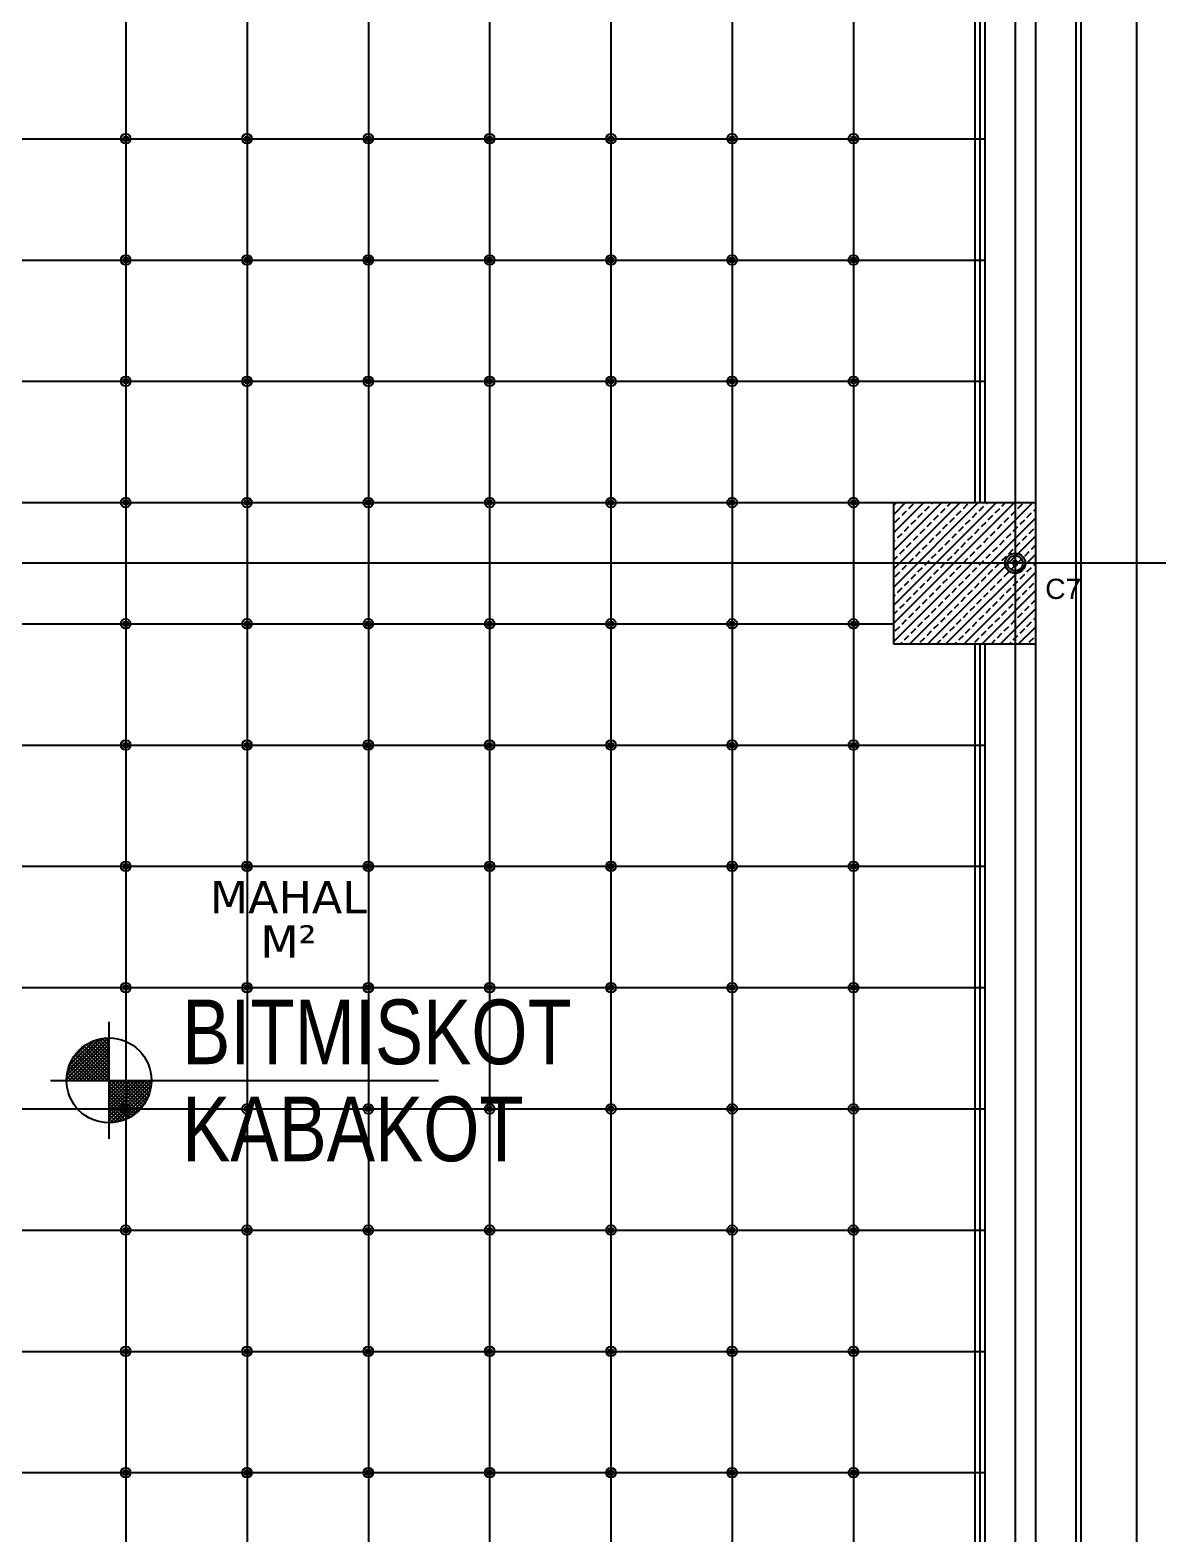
# Model space of a CAD drawing. Header units: millimetres. Extents: x 43168.9 to 43194.6, y -25545.1 to -25543.4.
# Drawn here: x 43174.4484 to 43174.56, y -25544.2 to -25544.0512 of the extents above; entities that cross this region are included whole.
import ezdxf
from ezdxf.enums import TextEntityAlignment as Align

# ---------------------------------------------------------------- set-up
doc = ezdxf.new("R2010")
doc.units = ezdxf.units.MM
doc.header["$LTSCALE"] = 200
doc.linetypes.add('DASHDOT2', pattern=[0.5, 0.25, -0.125, 0, -0.125])
doc.linetypes.add('DOT2', pattern=[0.125, 0, -0.125])
for name, color, linetype in [('aks_sgh', 5, 'DASHDOT2'), ('duv_sgh', 4, 'Continuous'), ('gor-3_sgh', 191, 'Continuous'), ('gor-4_sgh', 17, 'Continuous'), ('izd.tas.ust_sgh', 213, 'DOT2'), ('kolon-b.a_sgh', 6, 'Continuous'), ('siva_sgh', 145, 'Continuous'), ('tarama-betonarme_sgh', 223, 'Continuous')]:
    doc.layers.add(name, color=color, linetype=linetype)
doc.styles.add('1-200', font='arial.ttf', dxfattribs={"height": 60})
doc.styles.add('text1', font='VERDANA.TTF')
doc.styles.add('text2', font='arial.ttf')

msp = doc.modelspace()

# ---------------------------------------------------------------- hatches: boundary and pattern name
h = msp.add_hatch(color=256)
edge = h.paths.add_edge_path()
edge.add_arc((43174.54588, -25544.10392), 0.001, 0, 360)
edge = h.paths.add_edge_path(flags=16)
edge.add_arc((43174.54588, -25544.10392), 0.00075, 0, 360)

# ---------------------------------------------------------------- linework, layer by layer
at = {"color": 0, "linetype": 'ByBlock', "lineweight": -2}
for p, q in [((43174.54608, -25544.10372), (43174.54568, -25544.10372)), ((43174.54568, -25544.10372), (43174.54568, -25544.10412)), ((43174.54568, -25544.10412), (43174.54608, -25544.10412)), ((43174.54595, -25544.10385), (43174.54581, -25544.10399)), ((43174.54595, -25544.10399), (43174.54581, -25544.10385)), ((43174.54608, -25544.10412), (43174.54608, -25544.10372))]:
    msp.add_line(p, q, dxfattribs=at)
at = {"color": 0}
for p, q in [((43174.45622, -25544.14929), (43174.45622, -25544.16089)), ((43174.45042, -25544.15509), (43174.48882, -25544.15509))]:
    msp.add_line(p, q, dxfattribs=at)
for p, q in [((43174.45203, -25544.15497), (43174.4561, -25544.1509)), ((43174.45206, -25544.15458), (43174.45571, -25544.15093)), ((43174.45214, -25544.15414), (43174.45528, -25544.151)), ((43174.45227, -25544.15509), (43174.45622, -25544.15114)), ((43174.45229, -25544.15363), (43174.45477, -25544.15115)), ((43174.45262, -25544.15294), (43174.45407, -25544.15149)), ((43174.45263, -25544.15509), (43174.45622, -25544.1515)), ((43174.45299, -25544.15509), (43174.45622, -25544.15186)), ((43174.45622, -25544.15487), (43174.45337, -25544.15202)), ((43174.45622, -25544.15451), (43174.45356, -25544.15185)), ((43174.45622, -25544.15415), (43174.45376, -25544.15169)), ((43174.45622, -25544.15379), (43174.45398, -25544.15155)), ((43174.45622, -25544.15343), (43174.4542, -25544.15141)), ((43174.45622, -25544.15307), (43174.45444, -25544.1513)), ((43174.45622, -25544.15271), (43174.45469, -25544.15119)), ((43174.45622, -25544.15235), (43174.45496, -25544.15109)), ((43174.45622, -25544.152), (43174.45523, -25544.15101)), ((43174.45622, -25544.15164), (43174.45554, -25544.15095)), ((43174.45622, -25544.15128), (43174.45585, -25544.15091)), ((43174.45622, -25544.15092), (43174.45619, -25544.15089)), ((43174.45392, -25544.15509), (43174.45234, -25544.15351)), ((43174.45428, -25544.15509), (43174.45245, -25544.15326)), ((43174.45464, -25544.15509), (43174.45257, -25544.15302)), ((43174.455, -25544.15509), (43174.45271, -25544.1528)), ((43174.45536, -25544.15509), (43174.45286, -25544.15258)), ((43174.45572, -25544.15509), (43174.45302, -25544.15239)), ((43174.45608, -25544.15509), (43174.45318, -25544.15219)), ((43174.45334, -25544.15509), (43174.45622, -25544.15222)), ((43174.4537, -25544.15509), (43174.45622, -25544.15258)), ((43174.45406, -25544.15509), (43174.45622, -25544.15293)), ((43174.45442, -25544.15509), (43174.45622, -25544.15329)), ((43174.45213, -25544.15509), (43174.45203, -25544.15499)), ((43174.45249, -25544.15509), (43174.45205, -25544.15465)), ((43174.45285, -25544.15509), (43174.45209, -25544.15434)), ((43174.45321, -25544.15509), (43174.45216, -25544.15405)), ((43174.45357, -25544.15509), (43174.45223, -25544.15376)), ((43174.45478, -25544.15509), (43174.45622, -25544.15365)), ((43174.45514, -25544.15509), (43174.45622, -25544.15401)), ((43174.4555, -25544.15509), (43174.45622, -25544.15437)), ((43174.45586, -25544.15509), (43174.45622, -25544.15473)), ((43174.45622, -25544.15545), (43174.45658, -25544.15509)), ((43174.45622, -25544.15581), (43174.45694, -25544.15509)), ((43174.45622, -25544.15617), (43174.4573, -25544.15509)), ((43174.45622, -25544.15653), (43174.45766, -25544.15509)), ((43174.45622, -25544.15689), (43174.45801, -25544.15509)), ((43174.45622, -25544.15725), (43174.45837, -25544.15509)), ((43174.45622, -25544.1576), (43174.45873, -25544.15509)), ((43174.45622, -25544.15796), (43174.45909, -25544.15509)), ((43174.45622, -25544.15832), (43174.45945, -25544.15509)), ((43174.45622, -25544.15868), (43174.45981, -25544.15509)), ((43174.45622, -25544.15904), (43174.46017, -25544.15509)), ((43174.45929, -25544.15794), (43174.45644, -25544.15509)), ((43174.45946, -25544.15775), (43174.4568, -25544.15509)), ((43174.45961, -25544.15755), (43174.45716, -25544.15509)), ((43174.45976, -25544.15733), (43174.45752, -25544.15509)), ((43174.4599, -25544.15711), (43174.45788, -25544.15509)), ((43174.46001, -25544.15687), (43174.45824, -25544.15509)), ((43174.46012, -25544.15662), (43174.45859, -25544.15509)), ((43174.46022, -25544.15635), (43174.45895, -25544.15509)), ((43174.4603, -25544.15607), (43174.45931, -25544.15509)), ((43174.46035, -25544.15577), (43174.45967, -25544.15509)), ((43174.4604, -25544.15546), (43174.46003, -25544.15509)), ((43174.46042, -25544.15512), (43174.46039, -25544.15509)), ((43174.45912, -25544.15813), (43174.45622, -25544.15523)), ((43174.45892, -25544.15829), (43174.45622, -25544.15559)), ((43174.45872, -25544.15845), (43174.45622, -25544.15595)), ((43174.45851, -25544.1586), (43174.45622, -25544.15631)), ((43174.45634, -25544.15928), (43174.46041, -25544.15521)), ((43174.45673, -25544.15925), (43174.46038, -25544.1556)), ((43174.45717, -25544.15916), (43174.46031, -25544.15602)), ((43174.45768, -25544.15902), (43174.46016, -25544.15654)), ((43174.45829, -25544.15874), (43174.45622, -25544.15666)), ((43174.45805, -25544.15886), (43174.45622, -25544.15702)), ((43174.4578, -25544.15897), (43174.45622, -25544.15738)), ((43174.45755, -25544.15907), (43174.45622, -25544.15774)), ((43174.45836, -25544.15869), (43174.45982, -25544.15724)), ((43174.45726, -25544.15914), (43174.45622, -25544.1581)), ((43174.45697, -25544.15921), (43174.45622, -25544.15846)), ((43174.45665, -25544.15926), (43174.45622, -25544.15882)), ((43174.45632, -25544.15928), (43174.45622, -25544.15918))]:
    msp.add_line(p, q)
at = {"color": 0, "linetype": 'Continuous', "lineweight": -2}
for radius in [0.001, 0.00075]:
    msp.add_circle((43174.54588, -25544.10392), radius, dxfattribs=at)
at = {"color": 0}
msp.add_circle((43174.45622, -25544.15509), 0.0042, dxfattribs=at)
at = {"layer": 'aks_sgh'}
for p, q in [((43174.54588, -25543.74092), (43174.54588, -25544.60992)), ((43174.55788, -25543.74092), (43174.55788, -25544.60992)), ((43174.62688, -25544.10392), (43173.82488, -25544.10392))]:
    msp.add_line(p, q, dxfattribs=at)
at = {"layer": 'duv_sgh'}
for p, q in [((43174.55188, -25543.89792), (43174.55188, -25544.46492)), ((43174.54288, -25543.98992), (43174.54288, -25544.09792)), ((43174.54788, -25543.98992), (43174.54788, -25544.09792)), ((43174.54288, -25544.11192), (43174.54288, -25544.21592)), ((43174.54788, -25544.11192), (43174.54788, -25544.21592))]:
    msp.add_line(p, q, dxfattribs=at)
at = {"layer": 'gor-3_sgh'}
for p, q in [((43174.45768, -25544.06171), (43174.45808, -25544.06171)), ((43174.45768, -25544.06211), (43174.45768, -25544.06171)), ((43174.45808, -25544.06211), (43174.45768, -25544.06211)), ((43174.45808, -25544.06171), (43174.45808, -25544.06211)), ((43174.46968, -25544.06171), (43174.47008, -25544.06171)), ((43174.46968, -25544.06211), (43174.46968, -25544.06171)), ((43174.47008, -25544.06211), (43174.46968, -25544.06211)), ((43174.47008, -25544.06171), (43174.47008, -25544.06211)), ((43174.48168, -25544.06171), (43174.48208, -25544.06171)), ((43174.48168, -25544.06211), (43174.48168, -25544.06171)), ((43174.48208, -25544.06211), (43174.48168, -25544.06211)), ((43174.48208, -25544.06171), (43174.48208, -25544.06211)), ((43174.49368, -25544.06171), (43174.49408, -25544.06171)), ((43174.49368, -25544.06211), (43174.49368, -25544.06171)), ((43174.49408, -25544.06211), (43174.49368, -25544.06211)), ((43174.49408, -25544.06171), (43174.49408, -25544.06211)), ((43174.50568, -25544.06171), (43174.50608, -25544.06171)), ((43174.50568, -25544.06211), (43174.50568, -25544.06171)), ((43174.50608, -25544.06211), (43174.50568, -25544.06211)), ((43174.50608, -25544.06171), (43174.50608, -25544.06211)), ((43174.51768, -25544.06171), (43174.51808, -25544.06171)), ((43174.51768, -25544.06211), (43174.51768, -25544.06171)), ((43174.51808, -25544.06211), (43174.51768, -25544.06211)), ((43174.51808, -25544.06171), (43174.51808, -25544.06211)), ((43174.52968, -25544.06171), (43174.53008, -25544.06171)), ((43174.52968, -25544.06211), (43174.52968, -25544.06171)), ((43174.53008, -25544.06211), (43174.52968, -25544.06211)), ((43174.53008, -25544.06171), (43174.53008, -25544.06211)), ((43174.45768, -25544.07371), (43174.45808, -25544.07371)), ((43174.45768, -25544.07411), (43174.45768, -25544.07371)), ((43174.45808, -25544.07411), (43174.45768, -25544.07411)), ((43174.45808, -25544.07371), (43174.45808, -25544.07411)), ((43174.46968, -25544.07371), (43174.47008, -25544.07371)), ((43174.46968, -25544.07411), (43174.46968, -25544.07371)), ((43174.47008, -25544.07411), (43174.46968, -25544.07411)), ((43174.47008, -25544.07371), (43174.47008, -25544.07411)), ((43174.48168, -25544.07371), (43174.48208, -25544.07371)), ((43174.48168, -25544.07411), (43174.48168, -25544.07371)), ((43174.48208, -25544.07411), (43174.48168, -25544.07411)), ((43174.48208, -25544.07371), (43174.48208, -25544.07411)), ((43174.49368, -25544.07371), (43174.49408, -25544.07371)), ((43174.49368, -25544.07411), (43174.49368, -25544.07371)), ((43174.49408, -25544.07411), (43174.49368, -25544.07411)), ((43174.49408, -25544.07371), (43174.49408, -25544.07411)), ((43174.50568, -25544.07371), (43174.50608, -25544.07371)), ((43174.50568, -25544.07411), (43174.50568, -25544.07371)), ((43174.50608, -25544.07411), (43174.50568, -25544.07411)), ((43174.50608, -25544.07371), (43174.50608, -25544.07411)), ((43174.51768, -25544.07371), (43174.51808, -25544.07371)), ((43174.51768, -25544.07411), (43174.51768, -25544.07371)), ((43174.51808, -25544.07411), (43174.51768, -25544.07411)), ((43174.51808, -25544.07371), (43174.51808, -25544.07411)), ((43174.52968, -25544.07371), (43174.53008, -25544.07371)), ((43174.52968, -25544.07411), (43174.52968, -25544.07371)), ((43174.53008, -25544.07411), (43174.52968, -25544.07411)), ((43174.53008, -25544.07371), (43174.53008, -25544.07411)), ((43174.45768, -25544.08571), (43174.45808, -25544.08571)), ((43174.45768, -25544.08611), (43174.45768, -25544.08571)), ((43174.45808, -25544.08611), (43174.45768, -25544.08611)), ((43174.45808, -25544.08571), (43174.45808, -25544.08611)), ((43174.46968, -25544.08571), (43174.47008, -25544.08571)), ((43174.46968, -25544.08611), (43174.46968, -25544.08571)), ((43174.47008, -25544.08611), (43174.46968, -25544.08611)), ((43174.47008, -25544.08571), (43174.47008, -25544.08611)), ((43174.48168, -25544.08571), (43174.48208, -25544.08571)), ((43174.48168, -25544.08611), (43174.48168, -25544.08571)), ((43174.48208, -25544.08611), (43174.48168, -25544.08611)), ((43174.48208, -25544.08571), (43174.48208, -25544.08611)), ((43174.49368, -25544.08571), (43174.49408, -25544.08571)), ((43174.49368, -25544.08611), (43174.49368, -25544.08571)), ((43174.49408, -25544.08611), (43174.49368, -25544.08611)), ((43174.49408, -25544.08571), (43174.49408, -25544.08611)), ((43174.50568, -25544.08571), (43174.50608, -25544.08571)), ((43174.50568, -25544.08611), (43174.50568, -25544.08571)), ((43174.50608, -25544.08611), (43174.50568, -25544.08611)), ((43174.50608, -25544.08571), (43174.50608, -25544.08611)), ((43174.51768, -25544.08571), (43174.51808, -25544.08571)), ((43174.51768, -25544.08611), (43174.51768, -25544.08571)), ((43174.51808, -25544.08611), (43174.51768, -25544.08611)), ((43174.51808, -25544.08571), (43174.51808, -25544.08611)), ((43174.52968, -25544.08571), (43174.53008, -25544.08571)), ((43174.52968, -25544.08611), (43174.52968, -25544.08571)), ((43174.53008, -25544.08611), (43174.52968, -25544.08611)), ((43174.53008, -25544.08571), (43174.53008, -25544.08611)), ((43174.45768, -25544.09771), (43174.45808, -25544.09771)), ((43174.45768, -25544.09811), (43174.45768, -25544.09771)), ((43174.45808, -25544.09811), (43174.45768, -25544.09811)), ((43174.45808, -25544.09771), (43174.45808, -25544.09811)), ((43174.46968, -25544.09771), (43174.47008, -25544.09771)), ((43174.46968, -25544.09811), (43174.46968, -25544.09771)), ((43174.47008, -25544.09811), (43174.46968, -25544.09811)), ((43174.47008, -25544.09771), (43174.47008, -25544.09811)), ((43174.48168, -25544.09771), (43174.48208, -25544.09771)), ((43174.48168, -25544.09811), (43174.48168, -25544.09771)), ((43174.48208, -25544.09811), (43174.48168, -25544.09811)), ((43174.48208, -25544.09771), (43174.48208, -25544.09811)), ((43174.49368, -25544.09771), (43174.49408, -25544.09771)), ((43174.49368, -25544.09811), (43174.49368, -25544.09771)), ((43174.49408, -25544.09811), (43174.49368, -25544.09811)), ((43174.49408, -25544.09771), (43174.49408, -25544.09811)), ((43174.50568, -25544.09771), (43174.50608, -25544.09771)), ((43174.50568, -25544.09811), (43174.50568, -25544.09771)), ((43174.50608, -25544.09811), (43174.50568, -25544.09811)), ((43174.50608, -25544.09771), (43174.50608, -25544.09811)), ((43174.51768, -25544.09771), (43174.51808, -25544.09771)), ((43174.51768, -25544.09811), (43174.51768, -25544.09771)), ((43174.51808, -25544.09811), (43174.51768, -25544.09811)), ((43174.51808, -25544.09771), (43174.51808, -25544.09811)), ((43174.52968, -25544.09771), (43174.53008, -25544.09771)), ((43174.52968, -25544.09811), (43174.52968, -25544.09771)), ((43174.53008, -25544.09811), (43174.52968, -25544.09811)), ((43174.53008, -25544.09771), (43174.53008, -25544.09811)), ((43174.45768, -25544.10971), (43174.45808, -25544.10971)), ((43174.45768, -25544.11011), (43174.45768, -25544.10971)), ((43174.45808, -25544.11011), (43174.45768, -25544.11011)), ((43174.45808, -25544.10971), (43174.45808, -25544.11011)), ((43174.46968, -25544.10971), (43174.47008, -25544.10971)), ((43174.46968, -25544.11011), (43174.46968, -25544.10971)), ((43174.47008, -25544.11011), (43174.46968, -25544.11011)), ((43174.47008, -25544.10971), (43174.47008, -25544.11011)), ((43174.48168, -25544.10971), (43174.48208, -25544.10971)), ((43174.48168, -25544.11011), (43174.48168, -25544.10971)), ((43174.48208, -25544.11011), (43174.48168, -25544.11011)), ((43174.48208, -25544.10971), (43174.48208, -25544.11011)), ((43174.49368, -25544.10971), (43174.49408, -25544.10971)), ((43174.49368, -25544.11011), (43174.49368, -25544.10971)), ((43174.49408, -25544.11011), (43174.49368, -25544.11011)), ((43174.49408, -25544.10971), (43174.49408, -25544.11011)), ((43174.50568, -25544.10971), (43174.50608, -25544.10971)), ((43174.50568, -25544.11011), (43174.50568, -25544.10971)), ((43174.50608, -25544.11011), (43174.50568, -25544.11011)), ((43174.50608, -25544.10971), (43174.50608, -25544.11011)), ((43174.51768, -25544.10971), (43174.51808, -25544.10971)), ((43174.51768, -25544.11011), (43174.51768, -25544.10971)), ((43174.51808, -25544.11011), (43174.51768, -25544.11011)), ((43174.51808, -25544.10971), (43174.51808, -25544.11011)), ((43174.52968, -25544.10971), (43174.53008, -25544.10971)), ((43174.52968, -25544.11011), (43174.52968, -25544.10971)), ((43174.53008, -25544.11011), (43174.52968, -25544.11011)), ((43174.53008, -25544.10971), (43174.53008, -25544.11011)), ((43174.45768, -25544.12171), (43174.45808, -25544.12171)), ((43174.45768, -25544.12211), (43174.45768, -25544.12171)), ((43174.45808, -25544.12211), (43174.45768, -25544.12211)), ((43174.45808, -25544.12171), (43174.45808, -25544.12211)), ((43174.46968, -25544.12171), (43174.47008, -25544.12171)), ((43174.46968, -25544.12211), (43174.46968, -25544.12171)), ((43174.47008, -25544.12211), (43174.46968, -25544.12211)), ((43174.47008, -25544.12171), (43174.47008, -25544.12211)), ((43174.48168, -25544.12171), (43174.48208, -25544.12171)), ((43174.48168, -25544.12211), (43174.48168, -25544.12171)), ((43174.48208, -25544.12211), (43174.48168, -25544.12211)), ((43174.48208, -25544.12171), (43174.48208, -25544.12211)), ((43174.49368, -25544.12171), (43174.49408, -25544.12171)), ((43174.49368, -25544.12211), (43174.49368, -25544.12171)), ((43174.49408, -25544.12211), (43174.49368, -25544.12211)), ((43174.49408, -25544.12171), (43174.49408, -25544.12211)), ((43174.50568, -25544.12171), (43174.50608, -25544.12171)), ((43174.50568, -25544.12211), (43174.50568, -25544.12171)), ((43174.50608, -25544.12211), (43174.50568, -25544.12211)), ((43174.50608, -25544.12171), (43174.50608, -25544.12211)), ((43174.51768, -25544.12171), (43174.51808, -25544.12171)), ((43174.51768, -25544.12211), (43174.51768, -25544.12171)), ((43174.51808, -25544.12211), (43174.51768, -25544.12211)), ((43174.51808, -25544.12171), (43174.51808, -25544.12211)), ((43174.52968, -25544.12171), (43174.53008, -25544.12171)), ((43174.52968, -25544.12211), (43174.52968, -25544.12171)), ((43174.53008, -25544.12211), (43174.52968, -25544.12211)), ((43174.53008, -25544.12171), (43174.53008, -25544.12211)), ((43174.45768, -25544.13371), (43174.45808, -25544.13371)), ((43174.45768, -25544.13411), (43174.45768, -25544.13371)), ((43174.45808, -25544.13411), (43174.45768, -25544.13411)), ((43174.45808, -25544.13371), (43174.45808, -25544.13411)), ((43174.46968, -25544.13371), (43174.47008, -25544.13371)), ((43174.46968, -25544.13411), (43174.46968, -25544.13371)), ((43174.47008, -25544.13411), (43174.46968, -25544.13411)), ((43174.47008, -25544.13371), (43174.47008, -25544.13411)), ((43174.48168, -25544.13371), (43174.48208, -25544.13371)), ((43174.48168, -25544.13411), (43174.48168, -25544.13371)), ((43174.48208, -25544.13411), (43174.48168, -25544.13411)), ((43174.48208, -25544.13371), (43174.48208, -25544.13411)), ((43174.49368, -25544.13371), (43174.49408, -25544.13371)), ((43174.49368, -25544.13411), (43174.49368, -25544.13371)), ((43174.49408, -25544.13411), (43174.49368, -25544.13411)), ((43174.49408, -25544.13371), (43174.49408, -25544.13411)), ((43174.50568, -25544.13371), (43174.50608, -25544.13371)), ((43174.50568, -25544.13411), (43174.50568, -25544.13371)), ((43174.50608, -25544.13411), (43174.50568, -25544.13411)), ((43174.50608, -25544.13371), (43174.50608, -25544.13411)), ((43174.51768, -25544.13371), (43174.51808, -25544.13371)), ((43174.51768, -25544.13411), (43174.51768, -25544.13371)), ((43174.51808, -25544.13411), (43174.51768, -25544.13411)), ((43174.51808, -25544.13371), (43174.51808, -25544.13411)), ((43174.52968, -25544.13371), (43174.53008, -25544.13371)), ((43174.52968, -25544.13411), (43174.52968, -25544.13371)), ((43174.53008, -25544.13411), (43174.52968, -25544.13411)), ((43174.53008, -25544.13371), (43174.53008, -25544.13411)), ((43174.45768, -25544.14571), (43174.45808, -25544.14571)), ((43174.45768, -25544.14611), (43174.45768, -25544.14571)), ((43174.45808, -25544.14611), (43174.45768, -25544.14611)), ((43174.45808, -25544.14571), (43174.45808, -25544.14611)), ((43174.46968, -25544.14571), (43174.47008, -25544.14571)), ((43174.46968, -25544.14611), (43174.46968, -25544.14571)), ((43174.47008, -25544.14611), (43174.46968, -25544.14611)), ((43174.47008, -25544.14571), (43174.47008, -25544.14611)), ((43174.48168, -25544.14571), (43174.48208, -25544.14571)), ((43174.48168, -25544.14611), (43174.48168, -25544.14571)), ((43174.48208, -25544.14611), (43174.48168, -25544.14611)), ((43174.48208, -25544.14571), (43174.48208, -25544.14611)), ((43174.49368, -25544.14571), (43174.49408, -25544.14571)), ((43174.49368, -25544.14611), (43174.49368, -25544.14571)), ((43174.49408, -25544.14611), (43174.49368, -25544.14611)), ((43174.49408, -25544.14571), (43174.49408, -25544.14611)), ((43174.50568, -25544.14571), (43174.50608, -25544.14571)), ((43174.50568, -25544.14611), (43174.50568, -25544.14571)), ((43174.50608, -25544.14611), (43174.50568, -25544.14611)), ((43174.50608, -25544.14571), (43174.50608, -25544.14611)), ((43174.51768, -25544.14571), (43174.51808, -25544.14571)), ((43174.51768, -25544.14611), (43174.51768, -25544.14571)), ((43174.51808, -25544.14611), (43174.51768, -25544.14611)), ((43174.51808, -25544.14571), (43174.51808, -25544.14611)), ((43174.52968, -25544.14571), (43174.53008, -25544.14571)), ((43174.52968, -25544.14611), (43174.52968, -25544.14571)), ((43174.53008, -25544.14611), (43174.52968, -25544.14611)), ((43174.53008, -25544.14571), (43174.53008, -25544.14611)), ((43174.45768, -25544.15771), (43174.45808, -25544.15771)), ((43174.45768, -25544.15811), (43174.45768, -25544.15771)), ((43174.45808, -25544.15771), (43174.45808, -25544.15811)), ((43174.46968, -25544.15771), (43174.47008, -25544.15771)), ((43174.46968, -25544.15811), (43174.46968, -25544.15771)), ((43174.47008, -25544.15771), (43174.47008, -25544.15811)), ((43174.48168, -25544.15771), (43174.48208, -25544.15771)), ((43174.48168, -25544.15811), (43174.48168, -25544.15771)), ((43174.48208, -25544.15771), (43174.48208, -25544.15811)), ((43174.49368, -25544.15771), (43174.49408, -25544.15771)), ((43174.49368, -25544.15811), (43174.49368, -25544.15771)), ((43174.49408, -25544.15771), (43174.49408, -25544.15811)), ((43174.50568, -25544.15771), (43174.50608, -25544.15771)), ((43174.50568, -25544.15811), (43174.50568, -25544.15771)), ((43174.50608, -25544.15771), (43174.50608, -25544.15811)), ((43174.51768, -25544.15771), (43174.51808, -25544.15771)), ((43174.51768, -25544.15811), (43174.51768, -25544.15771)), ((43174.51808, -25544.15771), (43174.51808, -25544.15811)), ((43174.52968, -25544.15771), (43174.53008, -25544.15771)), ((43174.52968, -25544.15811), (43174.52968, -25544.15771)), ((43174.53008, -25544.15771), (43174.53008, -25544.15811)), ((43174.45808, -25544.15811), (43174.45768, -25544.15811)), ((43174.47008, -25544.15811), (43174.46968, -25544.15811)), ((43174.48208, -25544.15811), (43174.48168, -25544.15811)), ((43174.49408, -25544.15811), (43174.49368, -25544.15811)), ((43174.50608, -25544.15811), (43174.50568, -25544.15811)), ((43174.51808, -25544.15811), (43174.51768, -25544.15811)), ((43174.53008, -25544.15811), (43174.52968, -25544.15811)), ((43174.45768, -25544.16971), (43174.45808, -25544.16971)), ((43174.45768, -25544.17011), (43174.45768, -25544.16971)), ((43174.45808, -25544.16971), (43174.45808, -25544.17011)), ((43174.46968, -25544.16971), (43174.47008, -25544.16971)), ((43174.46968, -25544.17011), (43174.46968, -25544.16971)), ((43174.47008, -25544.16971), (43174.47008, -25544.17011)), ((43174.48168, -25544.16971), (43174.48208, -25544.16971)), ((43174.48168, -25544.17011), (43174.48168, -25544.16971)), ((43174.48208, -25544.16971), (43174.48208, -25544.17011)), ((43174.49368, -25544.16971), (43174.49408, -25544.16971)), ((43174.49368, -25544.17011), (43174.49368, -25544.16971)), ((43174.49408, -25544.16971), (43174.49408, -25544.17011)), ((43174.50568, -25544.16971), (43174.50608, -25544.16971)), ((43174.50568, -25544.17011), (43174.50568, -25544.16971)), ((43174.50608, -25544.16971), (43174.50608, -25544.17011)), ((43174.51768, -25544.16971), (43174.51808, -25544.16971)), ((43174.51768, -25544.17011), (43174.51768, -25544.16971)), ((43174.51808, -25544.16971), (43174.51808, -25544.17011)), ((43174.52968, -25544.16971), (43174.53008, -25544.16971)), ((43174.52968, -25544.17011), (43174.52968, -25544.16971)), ((43174.53008, -25544.16971), (43174.53008, -25544.17011)), ((43174.45808, -25544.17011), (43174.45768, -25544.17011)), ((43174.47008, -25544.17011), (43174.46968, -25544.17011)), ((43174.48208, -25544.17011), (43174.48168, -25544.17011)), ((43174.49408, -25544.17011), (43174.49368, -25544.17011)), ((43174.50608, -25544.17011), (43174.50568, -25544.17011)), ((43174.51808, -25544.17011), (43174.51768, -25544.17011)), ((43174.53008, -25544.17011), (43174.52968, -25544.17011)), ((43174.45768, -25544.18171), (43174.45808, -25544.18171)), ((43174.45768, -25544.18211), (43174.45768, -25544.18171)), ((43174.45808, -25544.18171), (43174.45808, -25544.18211)), ((43174.46968, -25544.18171), (43174.47008, -25544.18171)), ((43174.46968, -25544.18211), (43174.46968, -25544.18171)), ((43174.47008, -25544.18171), (43174.47008, -25544.18211)), ((43174.48168, -25544.18171), (43174.48208, -25544.18171)), ((43174.48168, -25544.18211), (43174.48168, -25544.18171)), ((43174.48208, -25544.18171), (43174.48208, -25544.18211)), ((43174.49368, -25544.18171), (43174.49408, -25544.18171)), ((43174.49368, -25544.18211), (43174.49368, -25544.18171)), ((43174.49408, -25544.18171), (43174.49408, -25544.18211)), ((43174.50568, -25544.18171), (43174.50608, -25544.18171)), ((43174.50568, -25544.18211), (43174.50568, -25544.18171)), ((43174.50608, -25544.18171), (43174.50608, -25544.18211)), ((43174.51768, -25544.18171), (43174.51808, -25544.18171)), ((43174.51768, -25544.18211), (43174.51768, -25544.18171)), ((43174.51808, -25544.18171), (43174.51808, -25544.18211)), ((43174.52968, -25544.18171), (43174.53008, -25544.18171)), ((43174.52968, -25544.18211), (43174.52968, -25544.18171)), ((43174.53008, -25544.18171), (43174.53008, -25544.18211)), ((43174.45808, -25544.18211), (43174.45768, -25544.18211)), ((43174.47008, -25544.18211), (43174.46968, -25544.18211)), ((43174.48208, -25544.18211), (43174.48168, -25544.18211)), ((43174.49408, -25544.18211), (43174.49368, -25544.18211)), ((43174.50608, -25544.18211), (43174.50568, -25544.18211)), ((43174.51808, -25544.18211), (43174.51768, -25544.18211)), ((43174.53008, -25544.18211), (43174.52968, -25544.18211)), ((43174.45768, -25544.19371), (43174.45808, -25544.19371)), ((43174.45768, -25544.19411), (43174.45768, -25544.19371)), ((43174.45808, -25544.19371), (43174.45808, -25544.19411)), ((43174.46968, -25544.19371), (43174.47008, -25544.19371)), ((43174.46968, -25544.19411), (43174.46968, -25544.19371)), ((43174.47008, -25544.19371), (43174.47008, -25544.19411)), ((43174.48168, -25544.19371), (43174.48208, -25544.19371)), ((43174.48168, -25544.19411), (43174.48168, -25544.19371)), ((43174.48208, -25544.19371), (43174.48208, -25544.19411)), ((43174.49368, -25544.19371), (43174.49408, -25544.19371)), ((43174.49368, -25544.19411), (43174.49368, -25544.19371)), ((43174.49408, -25544.19371), (43174.49408, -25544.19411)), ((43174.50568, -25544.19371), (43174.50608, -25544.19371)), ((43174.50568, -25544.19411), (43174.50568, -25544.19371)), ((43174.50608, -25544.19371), (43174.50608, -25544.19411)), ((43174.51768, -25544.19371), (43174.51808, -25544.19371)), ((43174.51768, -25544.19411), (43174.51768, -25544.19371)), ((43174.51808, -25544.19371), (43174.51808, -25544.19411)), ((43174.52968, -25544.19371), (43174.53008, -25544.19371)), ((43174.52968, -25544.19411), (43174.52968, -25544.19371)), ((43174.53008, -25544.19371), (43174.53008, -25544.19411)), ((43174.45808, -25544.19411), (43174.45768, -25544.19411)), ((43174.47008, -25544.19411), (43174.46968, -25544.19411)), ((43174.48208, -25544.19411), (43174.48168, -25544.19411)), ((43174.49408, -25544.19411), (43174.49368, -25544.19411)), ((43174.50608, -25544.19411), (43174.50568, -25544.19411)), ((43174.51808, -25544.19411), (43174.51768, -25544.19411)), ((43174.53008, -25544.19411), (43174.52968, -25544.19411))]:
    msp.add_line(p, q, dxfattribs=at)
at = {"layer": 'gor-3_sgh', "linetype": 'ByBlock', "lineweight": -2}
for p, q in [((43174.45795, -25544.06198), (43174.45781, -25544.06184)), ((43174.45795, -25544.06184), (43174.45781, -25544.06198)), ((43174.46995, -25544.06198), (43174.46981, -25544.06184)), ((43174.46995, -25544.06184), (43174.46981, -25544.06198)), ((43174.48195, -25544.06198), (43174.48181, -25544.06184)), ((43174.48195, -25544.06184), (43174.48181, -25544.06198)), ((43174.49395, -25544.06198), (43174.49381, -25544.06184)), ((43174.49395, -25544.06184), (43174.49381, -25544.06198)), ((43174.50595, -25544.06198), (43174.50581, -25544.06184)), ((43174.50595, -25544.06184), (43174.50581, -25544.06198)), ((43174.51795, -25544.06198), (43174.51781, -25544.06184)), ((43174.51795, -25544.06184), (43174.51781, -25544.06198)), ((43174.52995, -25544.06198), (43174.52981, -25544.06184)), ((43174.52995, -25544.06184), (43174.52981, -25544.06198)), ((43174.45795, -25544.07398), (43174.45781, -25544.07384)), ((43174.45795, -25544.07384), (43174.45781, -25544.07398)), ((43174.46995, -25544.07398), (43174.46981, -25544.07384)), ((43174.46995, -25544.07384), (43174.46981, -25544.07398)), ((43174.48195, -25544.07398), (43174.48181, -25544.07384)), ((43174.48195, -25544.07384), (43174.48181, -25544.07398)), ((43174.49395, -25544.07398), (43174.49381, -25544.07384)), ((43174.49395, -25544.07384), (43174.49381, -25544.07398)), ((43174.50595, -25544.07398), (43174.50581, -25544.07384)), ((43174.50595, -25544.07384), (43174.50581, -25544.07398)), ((43174.51795, -25544.07398), (43174.51781, -25544.07384)), ((43174.51795, -25544.07384), (43174.51781, -25544.07398)), ((43174.52995, -25544.07398), (43174.52981, -25544.07384)), ((43174.52995, -25544.07384), (43174.52981, -25544.07398)), ((43174.45795, -25544.08598), (43174.45781, -25544.08584)), ((43174.45795, -25544.08584), (43174.45781, -25544.08598)), ((43174.46995, -25544.08598), (43174.46981, -25544.08584)), ((43174.46995, -25544.08584), (43174.46981, -25544.08598)), ((43174.48195, -25544.08598), (43174.48181, -25544.08584)), ((43174.48195, -25544.08584), (43174.48181, -25544.08598)), ((43174.49395, -25544.08598), (43174.49381, -25544.08584)), ((43174.49395, -25544.08584), (43174.49381, -25544.08598)), ((43174.50595, -25544.08598), (43174.50581, -25544.08584)), ((43174.50595, -25544.08584), (43174.50581, -25544.08598)), ((43174.51795, -25544.08598), (43174.51781, -25544.08584)), ((43174.51795, -25544.08584), (43174.51781, -25544.08598)), ((43174.52995, -25544.08598), (43174.52981, -25544.08584)), ((43174.52995, -25544.08584), (43174.52981, -25544.08598)), ((43174.45795, -25544.09798), (43174.45781, -25544.09784)), ((43174.45795, -25544.09784), (43174.45781, -25544.09798)), ((43174.46995, -25544.09798), (43174.46981, -25544.09784)), ((43174.46995, -25544.09784), (43174.46981, -25544.09798)), ((43174.48195, -25544.09798), (43174.48181, -25544.09784)), ((43174.48195, -25544.09784), (43174.48181, -25544.09798)), ((43174.49395, -25544.09798), (43174.49381, -25544.09784)), ((43174.49395, -25544.09784), (43174.49381, -25544.09798)), ((43174.50595, -25544.09798), (43174.50581, -25544.09784)), ((43174.50595, -25544.09784), (43174.50581, -25544.09798)), ((43174.51795, -25544.09798), (43174.51781, -25544.09784)), ((43174.51795, -25544.09784), (43174.51781, -25544.09798)), ((43174.52995, -25544.09798), (43174.52981, -25544.09784)), ((43174.52995, -25544.09784), (43174.52981, -25544.09798)), ((43174.45795, -25544.10998), (43174.45781, -25544.10984)), ((43174.45795, -25544.10984), (43174.45781, -25544.10998)), ((43174.46995, -25544.10998), (43174.46981, -25544.10984)), ((43174.46995, -25544.10984), (43174.46981, -25544.10998)), ((43174.48195, -25544.10998), (43174.48181, -25544.10984)), ((43174.48195, -25544.10984), (43174.48181, -25544.10998)), ((43174.49395, -25544.10998), (43174.49381, -25544.10984)), ((43174.49395, -25544.10984), (43174.49381, -25544.10998)), ((43174.50595, -25544.10998), (43174.50581, -25544.10984)), ((43174.50595, -25544.10984), (43174.50581, -25544.10998)), ((43174.51795, -25544.10998), (43174.51781, -25544.10984)), ((43174.51795, -25544.10984), (43174.51781, -25544.10998)), ((43174.52995, -25544.10998), (43174.52981, -25544.10984)), ((43174.52995, -25544.10984), (43174.52981, -25544.10998)), ((43174.45795, -25544.12198), (43174.45781, -25544.12184)), ((43174.45795, -25544.12184), (43174.45781, -25544.12198)), ((43174.46995, -25544.12198), (43174.46981, -25544.12184)), ((43174.46995, -25544.12184), (43174.46981, -25544.12198)), ((43174.48195, -25544.12198), (43174.48181, -25544.12184)), ((43174.48195, -25544.12184), (43174.48181, -25544.12198)), ((43174.49395, -25544.12198), (43174.49381, -25544.12184)), ((43174.49395, -25544.12184), (43174.49381, -25544.12198)), ((43174.50595, -25544.12198), (43174.50581, -25544.12184)), ((43174.50595, -25544.12184), (43174.50581, -25544.12198)), ((43174.51795, -25544.12198), (43174.51781, -25544.12184)), ((43174.51795, -25544.12184), (43174.51781, -25544.12198)), ((43174.52995, -25544.12198), (43174.52981, -25544.12184)), ((43174.52995, -25544.12184), (43174.52981, -25544.12198)), ((43174.45795, -25544.13398), (43174.45781, -25544.13384)), ((43174.45795, -25544.13384), (43174.45781, -25544.13398)), ((43174.46995, -25544.13398), (43174.46981, -25544.13384)), ((43174.46995, -25544.13384), (43174.46981, -25544.13398)), ((43174.48195, -25544.13398), (43174.48181, -25544.13384)), ((43174.48195, -25544.13384), (43174.48181, -25544.13398)), ((43174.49395, -25544.13398), (43174.49381, -25544.13384)), ((43174.49395, -25544.13384), (43174.49381, -25544.13398)), ((43174.50595, -25544.13398), (43174.50581, -25544.13384)), ((43174.50595, -25544.13384), (43174.50581, -25544.13398)), ((43174.51795, -25544.13398), (43174.51781, -25544.13384)), ((43174.51795, -25544.13384), (43174.51781, -25544.13398)), ((43174.52995, -25544.13398), (43174.52981, -25544.13384)), ((43174.52995, -25544.13384), (43174.52981, -25544.13398)), ((43174.45795, -25544.14598), (43174.45781, -25544.14584)), ((43174.45795, -25544.14584), (43174.45781, -25544.14598)), ((43174.46995, -25544.14598), (43174.46981, -25544.14584)), ((43174.46995, -25544.14584), (43174.46981, -25544.14598)), ((43174.48195, -25544.14598), (43174.48181, -25544.14584)), ((43174.48195, -25544.14584), (43174.48181, -25544.14598)), ((43174.49395, -25544.14598), (43174.49381, -25544.14584)), ((43174.49395, -25544.14584), (43174.49381, -25544.14598)), ((43174.50595, -25544.14598), (43174.50581, -25544.14584)), ((43174.50595, -25544.14584), (43174.50581, -25544.14598)), ((43174.51795, -25544.14598), (43174.51781, -25544.14584)), ((43174.51795, -25544.14584), (43174.51781, -25544.14598)), ((43174.52995, -25544.14598), (43174.52981, -25544.14584)), ((43174.52995, -25544.14584), (43174.52981, -25544.14598)), ((43174.45795, -25544.15798), (43174.45781, -25544.15784)), ((43174.45795, -25544.15784), (43174.45781, -25544.15798)), ((43174.46995, -25544.15798), (43174.46981, -25544.15784)), ((43174.46995, -25544.15784), (43174.46981, -25544.15798)), ((43174.48195, -25544.15798), (43174.48181, -25544.15784)), ((43174.48195, -25544.15784), (43174.48181, -25544.15798)), ((43174.49395, -25544.15798), (43174.49381, -25544.15784)), ((43174.49395, -25544.15784), (43174.49381, -25544.15798)), ((43174.50595, -25544.15798), (43174.50581, -25544.15784)), ((43174.50595, -25544.15784), (43174.50581, -25544.15798)), ((43174.51795, -25544.15798), (43174.51781, -25544.15784)), ((43174.51795, -25544.15784), (43174.51781, -25544.15798)), ((43174.52995, -25544.15798), (43174.52981, -25544.15784)), ((43174.52995, -25544.15784), (43174.52981, -25544.15798)), ((43174.45795, -25544.16998), (43174.45781, -25544.16984)), ((43174.45795, -25544.16984), (43174.45781, -25544.16998)), ((43174.46995, -25544.16998), (43174.46981, -25544.16984)), ((43174.46995, -25544.16984), (43174.46981, -25544.16998)), ((43174.48195, -25544.16998), (43174.48181, -25544.16984)), ((43174.48195, -25544.16984), (43174.48181, -25544.16998)), ((43174.49395, -25544.16998), (43174.49381, -25544.16984)), ((43174.49395, -25544.16984), (43174.49381, -25544.16998)), ((43174.50595, -25544.16998), (43174.50581, -25544.16984)), ((43174.50595, -25544.16984), (43174.50581, -25544.16998)), ((43174.51795, -25544.16998), (43174.51781, -25544.16984)), ((43174.51795, -25544.16984), (43174.51781, -25544.16998)), ((43174.52995, -25544.16998), (43174.52981, -25544.16984)), ((43174.52995, -25544.16984), (43174.52981, -25544.16998)), ((43174.45795, -25544.18198), (43174.45781, -25544.18184)), ((43174.45795, -25544.18184), (43174.45781, -25544.18198)), ((43174.46995, -25544.18198), (43174.46981, -25544.18184)), ((43174.46995, -25544.18184), (43174.46981, -25544.18198)), ((43174.48195, -25544.18198), (43174.48181, -25544.18184)), ((43174.48195, -25544.18184), (43174.48181, -25544.18198)), ((43174.49395, -25544.18198), (43174.49381, -25544.18184)), ((43174.49395, -25544.18184), (43174.49381, -25544.18198)), ((43174.50595, -25544.18198), (43174.50581, -25544.18184)), ((43174.50595, -25544.18184), (43174.50581, -25544.18198)), ((43174.51795, -25544.18198), (43174.51781, -25544.18184)), ((43174.51795, -25544.18184), (43174.51781, -25544.18198)), ((43174.52995, -25544.18198), (43174.52981, -25544.18184)), ((43174.52995, -25544.18184), (43174.52981, -25544.18198)), ((43174.45795, -25544.19398), (43174.45781, -25544.19384)), ((43174.45795, -25544.19384), (43174.45781, -25544.19398)), ((43174.46995, -25544.19398), (43174.46981, -25544.19384)), ((43174.46995, -25544.19384), (43174.46981, -25544.19398)), ((43174.48195, -25544.19398), (43174.48181, -25544.19384)), ((43174.48195, -25544.19384), (43174.48181, -25544.19398)), ((43174.49395, -25544.19398), (43174.49381, -25544.19384)), ((43174.49395, -25544.19384), (43174.49381, -25544.19398)), ((43174.50595, -25544.19398), (43174.50581, -25544.19384)), ((43174.50595, -25544.19384), (43174.50581, -25544.19398)), ((43174.51795, -25544.19398), (43174.51781, -25544.19384)), ((43174.51795, -25544.19384), (43174.51781, -25544.19398)), ((43174.52995, -25544.19398), (43174.52981, -25544.19384)), ((43174.52995, -25544.19384), (43174.52981, -25544.19398))]:
    msp.add_line(p, q, dxfattribs=at)
at = {"layer": 'gor-3_sgh'}
for centre in [(43174.45788, -25544.06191), (43174.46988, -25544.06191), (43174.48188, -25544.06191), (43174.49388, -25544.06191), (43174.50588, -25544.06191), (43174.51788, -25544.06191), (43174.52988, -25544.06191), (43174.45788, -25544.07391), (43174.46988, -25544.07391), (43174.48188, -25544.07391), (43174.49388, -25544.07391), (43174.50588, -25544.07391), (43174.51788, -25544.07391), (43174.52988, -25544.07391), (43174.45788, -25544.08591), (43174.46988, -25544.08591), (43174.48188, -25544.08591), (43174.49388, -25544.08591), (43174.50588, -25544.08591), (43174.51788, -25544.08591), (43174.52988, -25544.08591), (43174.45788, -25544.09791), (43174.46988, -25544.09791), (43174.48188, -25544.09791), (43174.49388, -25544.09791), (43174.50588, -25544.09791), (43174.51788, -25544.09791), (43174.52988, -25544.09791), (43174.45788, -25544.10991), (43174.46988, -25544.10991), (43174.48188, -25544.10991), (43174.49388, -25544.10991), (43174.50588, -25544.10991), (43174.51788, -25544.10991), (43174.52988, -25544.10991), (43174.45788, -25544.12191), (43174.46988, -25544.12191), (43174.48188, -25544.12191), (43174.49388, -25544.12191), (43174.50588, -25544.12191), (43174.51788, -25544.12191), (43174.52988, -25544.12191), (43174.45788, -25544.13391), (43174.46988, -25544.13391), (43174.48188, -25544.13391), (43174.49388, -25544.13391), (43174.50588, -25544.13391), (43174.51788, -25544.13391), (43174.52988, -25544.13391), (43174.45788, -25544.14591), (43174.46988, -25544.14591), (43174.48188, -25544.14591), (43174.49388, -25544.14591), (43174.50588, -25544.14591), (43174.51788, -25544.14591), (43174.52988, -25544.14591), (43174.45788, -25544.15791), (43174.46988, -25544.15791), (43174.48188, -25544.15791), (43174.49388, -25544.15791), (43174.50588, -25544.15791), (43174.51788, -25544.15791), (43174.52988, -25544.15791), (43174.45788, -25544.16991), (43174.46988, -25544.16991), (43174.48188, -25544.16991), (43174.49388, -25544.16991), (43174.50588, -25544.16991), (43174.51788, -25544.16991), (43174.52988, -25544.16991), (43174.45788, -25544.18191), (43174.46988, -25544.18191), (43174.48188, -25544.18191), (43174.49388, -25544.18191), (43174.50588, -25544.18191), (43174.51788, -25544.18191), (43174.52988, -25544.18191), (43174.45788, -25544.19391), (43174.46988, -25544.19391), (43174.48188, -25544.19391), (43174.49388, -25544.19391), (43174.50588, -25544.19391), (43174.51788, -25544.19391), (43174.52988, -25544.19391)]:
    msp.add_circle(centre, 0.000483, dxfattribs=at)
at = {"layer": 'gor-4_sgh'}
for p, q in [((43174.45788, -25543.84292), (43174.45788, -25544.46492)), ((43174.46988, -25543.84292), (43174.46988, -25544.46492)), ((43174.48188, -25543.84292), (43174.48188, -25544.46492)), ((43174.49388, -25543.84292), (43174.49388, -25544.46492)), ((43174.50588, -25543.84292), (43174.50588, -25544.46492)), ((43174.51788, -25543.84292), (43174.51788, -25544.46492)), ((43174.52988, -25543.84292), (43174.52988, -25544.46492)), ((43174.54188, -25543.98992), (43174.54188, -25544.09792)), ((43174.31288, -25544.06191), (43174.54288, -25544.06191)), ((43174.31288, -25544.07391), (43174.54288, -25544.07391)), ((43174.31288, -25544.08591), (43174.54288, -25544.08591)), ((43174.31288, -25544.09791), (43174.53388, -25544.09791)), ((43174.3668, -25544.10991), (43174.53388, -25544.10991)), ((43174.54188, -25544.11192), (43174.54188, -25544.21592)), ((43174.36673, -25544.12191), (43174.54288, -25544.12191)), ((43174.36665, -25544.13391), (43174.54288, -25544.13391)), ((43174.36657, -25544.14591), (43174.54288, -25544.14591)), ((43174.36649, -25544.15791), (43174.54288, -25544.15791)), ((43174.36642, -25544.16991), (43174.54288, -25544.16991)), ((43174.36634, -25544.18191), (43174.54288, -25544.18191)), ((43174.36626, -25544.19391), (43174.54288, -25544.19391))]:
    msp.add_line(p, q, dxfattribs=at)
at = {"layer": 'izd.tas.ust_sgh'}
msp.add_line((43174.55988, -25543.86693), (43174.55988, -25544.46492), dxfattribs=at)
at = {"layer": 'kolon-b.a_sgh'}
for p, q in [((43174.53388, -25544.09792), (43174.54788, -25544.09792)), ((43174.53388, -25544.11192), (43174.53388, -25544.09792)), ((43174.54788, -25544.09792), (43174.54788, -25544.11192)), ((43174.54788, -25544.11192), (43174.53388, -25544.11192))]:
    msp.add_line(p, q, dxfattribs=at)
at = {"layer": 'siva_sgh'}
for p, q in [((43174.55238, -25543.89742), (43174.55238, -25544.46492)), ((43174.54238, -25543.98992), (43174.54238, -25544.09792)), ((43174.54238, -25544.11192), (43174.54238, -25544.21592))]:
    msp.add_line(p, q, dxfattribs=at)
at = {"layer": 'tarama-betonarme_sgh'}
for p, q in [((43174.53388, -25544.09908), (43174.53504, -25544.09792)), ((43174.53388, -25544.10088), (43174.53684, -25544.09792)), ((43174.53388, -25544.10267), (43174.53863, -25544.09792)), ((43174.53388, -25544.10447), (43174.54043, -25544.09792)), ((43174.53388, -25544.10627), (43174.54223, -25544.09792)), ((43174.53388, -25544.10806), (43174.54402, -25544.09792)), ((43174.53388, -25544.10986), (43174.54582, -25544.09792)), ((43174.53388, -25544.11165), (43174.54761, -25544.09792)), ((43174.53388, -25544.09818), (43174.53414, -25544.09792)), ((43174.53537, -25544.09849), (43174.53582, -25544.09804)), ((43174.53694, -25544.09872), (43174.53739, -25544.09827)), ((43174.53761, -25544.09804), (43174.53774, -25544.09792)), ((43174.53851, -25544.09894), (43174.53896, -25544.09849)), ((43174.53918, -25544.09827), (43174.53953, -25544.09792)), ((43174.54075, -25544.09849), (43174.5412, -25544.09804)), ((43174.54233, -25544.09872), (43174.54277, -25544.09827)), ((43174.543, -25544.09804), (43174.54312, -25544.09792)), ((43174.5439, -25544.09894), (43174.54435, -25544.09849)), ((43174.54457, -25544.09827), (43174.54492, -25544.09792)), ((43174.54614, -25544.09849), (43174.54659, -25544.09804)), ((43174.54771, -25544.09872), (43174.54788, -25544.09855)), ((43174.53402, -25544.09984), (43174.53447, -25544.09939)), ((43174.53469, -25544.09917), (43174.53514, -25544.09872)), ((43174.53541, -25544.11192), (43174.54788, -25544.09945)), ((43174.53559, -25544.10006), (43174.53604, -25544.09961)), ((43174.53626, -25544.09939), (43174.53671, -25544.09894)), ((43174.53716, -25544.10029), (43174.53761, -25544.09984)), ((43174.53784, -25544.09961), (43174.53828, -25544.09917)), ((43174.53941, -25544.09984), (43174.53986, -25544.09939)), ((43174.54008, -25544.09917), (43174.54053, -25544.09872)), ((43174.54098, -25544.10006), (43174.54143, -25544.09961)), ((43174.54165, -25544.09939), (43174.5421, -25544.09894)), ((43174.54255, -25544.10029), (43174.543, -25544.09984)), ((43174.54322, -25544.09961), (43174.54367, -25544.09917)), ((43174.5448, -25544.09984), (43174.54524, -25544.09939)), ((43174.54547, -25544.09917), (43174.54592, -25544.09872)), ((43174.54637, -25544.10006), (43174.54682, -25544.09961)), ((43174.54704, -25544.09939), (43174.54749, -25544.09894)), ((43174.53424, -25544.10141), (43174.53469, -25544.10096)), ((43174.53492, -25544.10074), (43174.53537, -25544.10029)), ((43174.53582, -25544.10164), (43174.53626, -25544.10119)), ((43174.53649, -25544.10096), (43174.53694, -25544.10051)), ((43174.53721, -25544.11192), (43174.54788, -25544.10125)), ((43174.53739, -25544.10186), (43174.53784, -25544.10141)), ((43174.53806, -25544.10119), (43174.53851, -25544.10074)), ((43174.53873, -25544.10051), (43174.53918, -25544.10006)), ((43174.53963, -25544.10141), (43174.54008, -25544.10096)), ((43174.54031, -25544.10074), (43174.54075, -25544.10029)), ((43174.5412, -25544.10164), (43174.54165, -25544.10119)), ((43174.54188, -25544.10096), (43174.54233, -25544.10051)), ((43174.54277, -25544.10186), (43174.54322, -25544.10141)), ((43174.54345, -25544.10119), (43174.5439, -25544.10074)), ((43174.54412, -25544.10051), (43174.54457, -25544.10006)), ((43174.54502, -25544.10141), (43174.54547, -25544.10096)), ((43174.54569, -25544.10074), (43174.54614, -25544.10029)), ((43174.54659, -25544.10164), (43174.54704, -25544.10119)), ((43174.54726, -25544.10096), (43174.54771, -25544.10051)), ((43174.53388, -25544.10178), (43174.53402, -25544.10164)), ((43174.53447, -25544.10298), (43174.53492, -25544.10253)), ((43174.53514, -25544.10231), (43174.53559, -25544.10186)), ((43174.53604, -25544.10321), (43174.53649, -25544.10276)), ((43174.53671, -25544.10253), (43174.53716, -25544.10208)), ((43174.53761, -25544.10343), (43174.53806, -25544.10298)), ((43174.53828, -25544.10276), (43174.53873, -25544.10231)), ((43174.53896, -25544.10208), (43174.53941, -25544.10164)), ((43174.53986, -25544.10298), (43174.54031, -25544.10253)), ((43174.54053, -25544.10231), (43174.54098, -25544.10186)), ((43174.54143, -25544.10321), (43174.54188, -25544.10276)), ((43174.5421, -25544.10253), (43174.54255, -25544.10208)), ((43174.543, -25544.10343), (43174.54345, -25544.10298)), ((43174.54367, -25544.10276), (43174.54412, -25544.10231)), ((43174.54435, -25544.10208), (43174.5448, -25544.10164)), ((43174.54524, -25544.10298), (43174.54569, -25544.10253)), ((43174.54592, -25544.10231), (43174.54637, -25544.10186)), ((43174.54682, -25544.10321), (43174.54726, -25544.10276)), ((43174.54749, -25544.10253), (43174.54788, -25544.10214)), ((43174.53388, -25544.10357), (43174.53424, -25544.10321)), ((43174.53469, -25544.10455), (43174.53514, -25544.10411)), ((43174.53537, -25544.10388), (43174.53582, -25544.10343)), ((43174.53626, -25544.10478), (43174.53671, -25544.10433)), ((43174.53694, -25544.10411), (43174.53739, -25544.10366)), ((43174.53851, -25544.10433), (43174.53896, -25544.10388)), ((43174.539, -25544.11192), (43174.54788, -25544.10304)), ((43174.53918, -25544.10366), (43174.53963, -25544.10321)), ((43174.54008, -25544.10455), (43174.54053, -25544.10411)), ((43174.54075, -25544.10388), (43174.5412, -25544.10343)), ((43174.54165, -25544.10478), (43174.5421, -25544.10433)), ((43174.54233, -25544.10411), (43174.54277, -25544.10366)), ((43174.5439, -25544.10433), (43174.54435, -25544.10388)), ((43174.54457, -25544.10366), (43174.54502, -25544.10321)), ((43174.54547, -25544.10455), (43174.54592, -25544.10411)), ((43174.54614, -25544.10388), (43174.54659, -25544.10343)), ((43174.54704, -25544.10478), (43174.54749, -25544.10433)), ((43174.54771, -25544.10411), (43174.54788, -25544.10394)), ((43174.53402, -25544.10523), (43174.53447, -25544.10478)), ((43174.53492, -25544.10613), (43174.53537, -25544.10568)), ((43174.53559, -25544.10545), (43174.53604, -25544.105)), ((43174.53649, -25544.10635), (43174.53694, -25544.1059)), ((43174.53716, -25544.10568), (43174.53761, -25544.10523)), ((43174.53784, -25544.105), (43174.53828, -25544.10455)), ((43174.53873, -25544.1059), (43174.53918, -25544.10545)), ((43174.53941, -25544.10523), (43174.53986, -25544.10478)), ((43174.54031, -25544.10613), (43174.54075, -25544.10568)), ((43174.5408, -25544.11192), (43174.54788, -25544.10484)), ((43174.54098, -25544.10545), (43174.54143, -25544.105)), ((43174.54188, -25544.10635), (43174.54233, -25544.1059)), ((43174.54255, -25544.10568), (43174.543, -25544.10523)), ((43174.54322, -25544.105), (43174.54367, -25544.10455)), ((43174.54412, -25544.1059), (43174.54457, -25544.10545)), ((43174.5448, -25544.10523), (43174.54524, -25544.10478)), ((43174.54569, -25544.10613), (43174.54614, -25544.10568)), ((43174.54637, -25544.10545), (43174.54682, -25544.105)), ((43174.54726, -25544.10635), (43174.54771, -25544.1059)), ((43174.53388, -25544.10716), (43174.53402, -25544.10702)), ((43174.53424, -25544.1068), (43174.53469, -25544.10635)), ((43174.53514, -25544.1077), (43174.53559, -25544.10725)), ((43174.53582, -25544.10702), (43174.53626, -25544.10657)), ((43174.53671, -25544.10792), (43174.53716, -25544.10747)), ((43174.53739, -25544.10725), (43174.53784, -25544.1068)), ((43174.53806, -25544.10657), (43174.53851, -25544.10613)), ((43174.53896, -25544.10747), (43174.53941, -25544.10702)), ((43174.53963, -25544.1068), (43174.54008, -25544.10635)), ((43174.54053, -25544.1077), (43174.54098, -25544.10725)), ((43174.5412, -25544.10702), (43174.54165, -25544.10657)), ((43174.5421, -25544.10792), (43174.54255, -25544.10747)), ((43174.54259, -25544.11192), (43174.54788, -25544.10663)), ((43174.54277, -25544.10725), (43174.54322, -25544.1068)), ((43174.54345, -25544.10657), (43174.5439, -25544.10613)), ((43174.54435, -25544.10747), (43174.5448, -25544.10702)), ((43174.54502, -25544.1068), (43174.54547, -25544.10635)), ((43174.54592, -25544.1077), (43174.54637, -25544.10725)), ((43174.54659, -25544.10702), (43174.54704, -25544.10657)), ((43174.53388, -25544.10896), (43174.53424, -25544.1086)), ((43174.53447, -25544.10837), (43174.53492, -25544.10792)), ((43174.53537, -25544.10927), (43174.53582, -25544.10882)), ((43174.53604, -25544.1086), (43174.53649, -25544.10815)), ((43174.53761, -25544.10882), (43174.53806, -25544.10837)), ((43174.53828, -25544.10815), (43174.53873, -25544.1077)), ((43174.53918, -25544.10904), (43174.53963, -25544.1086)), ((43174.53986, -25544.10837), (43174.54031, -25544.10792)), ((43174.54075, -25544.10927), (43174.5412, -25544.10882)), ((43174.54143, -25544.1086), (43174.54188, -25544.10815)), ((43174.543, -25544.10882), (43174.54345, -25544.10837)), ((43174.54367, -25544.10815), (43174.54412, -25544.1077)), ((43174.54439, -25544.11192), (43174.54788, -25544.10843)), ((43174.54457, -25544.10904), (43174.54502, -25544.1086)), ((43174.54524, -25544.10837), (43174.54569, -25544.10792)), ((43174.54614, -25544.10927), (43174.54659, -25544.10882)), ((43174.54682, -25544.1086), (43174.54726, -25544.10815)), ((43174.54749, -25544.10792), (43174.54788, -25544.10753)), ((43174.53402, -25544.11062), (43174.53447, -25544.11017)), ((43174.53469, -25544.10994), (43174.53514, -25544.10949)), ((43174.53559, -25544.11084), (43174.53604, -25544.11039)), ((43174.53626, -25544.11017), (43174.53671, -25544.10972)), ((43174.53694, -25544.10949), (43174.53739, -25544.10904)), ((43174.53784, -25544.11039), (43174.53828, -25544.10994)), ((43174.53851, -25544.10972), (43174.53896, -25544.10927)), ((43174.53941, -25544.11062), (43174.53986, -25544.11017)), ((43174.54008, -25544.10994), (43174.54053, -25544.10949)), ((43174.54098, -25544.11084), (43174.54143, -25544.11039)), ((43174.54165, -25544.11017), (43174.5421, -25544.10972)), ((43174.54233, -25544.10949), (43174.54277, -25544.10904)), ((43174.54322, -25544.11039), (43174.54367, -25544.10994)), ((43174.5439, -25544.10972), (43174.54435, -25544.10927)), ((43174.5448, -25544.11062), (43174.54524, -25544.11017)), ((43174.54547, -25544.10994), (43174.54592, -25544.10949)), ((43174.54619, -25544.11192), (43174.54788, -25544.11023)), ((43174.54637, -25544.11084), (43174.54682, -25544.11039)), ((43174.54704, -25544.11017), (43174.54749, -25544.10972)), ((43174.54771, -25544.10949), (43174.54788, -25544.10933)), ((43174.53451, -25544.11192), (43174.53469, -25544.11174)), ((43174.53492, -25544.11151), (43174.53537, -25544.11106)), ((43174.53649, -25544.11174), (43174.53694, -25544.11129)), ((43174.53716, -25544.11106), (43174.53761, -25544.11062)), ((43174.5381, -25544.11192), (43174.53851, -25544.11151)), ((43174.53873, -25544.11129), (43174.53918, -25544.11084)), ((43174.5399, -25544.11192), (43174.54008, -25544.11174)), ((43174.54031, -25544.11151), (43174.54075, -25544.11106)), ((43174.54188, -25544.11174), (43174.54233, -25544.11129)), ((43174.54255, -25544.11106), (43174.543, -25544.11062)), ((43174.54349, -25544.11192), (43174.5439, -25544.11151)), ((43174.54412, -25544.11129), (43174.54457, -25544.11084)), ((43174.54529, -25544.11192), (43174.54547, -25544.11174)), ((43174.54569, -25544.11151), (43174.54614, -25544.11106)), ((43174.54726, -25544.11174), (43174.54771, -25544.11129))]:
    msp.add_line(p, q, dxfattribs=at)

# ---------------------------------------------------------------- texts
at = {"color": 7, "style": 'text1'}
for tag, text, p in [('MAHAL', '', (43174.47397, -25544.13695)), ('M²', 'm²', (43174.47397, -25544.14133))]:
    msp.add_attdef(tag, text=text, height=0.0032, dxfattribs=at).set_placement(p, align=Align.MIDDLE)
at = {"color": 0, "style": 'text2', "width": 0.8}
for tag, p, s in [('BITMISKOT', (43174.46346, -25544.15349), '+0,10'), ('KABAKOT', (43174.46346, -25544.16309), '±0,00')]:
    msp.add_attdef(tag, p, s, height=0.0064, dxfattribs=at)
at = {"layer": 'aks_sgh', "style": '1-200'}
msp.add_text('C7', height=0.002, rotation=0, dxfattribs=at).set_placement((43174.54885, -25544.10745))

doc.saveas('drawing.dxf')
